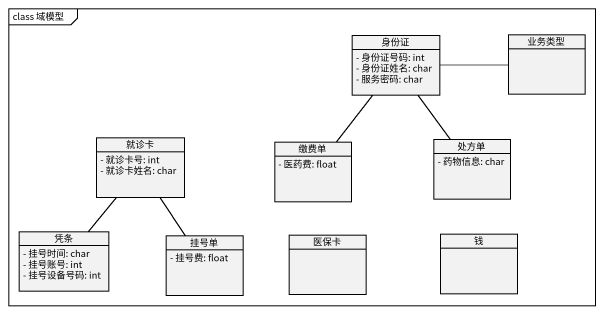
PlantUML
@startuml
mainframe class 域模型
hide circle
hide empty members
skinparam classAttributeIconSize 0
class 身份证 {
  - 身份证号码: int
  - 身份证姓名: char
  - 服务密码: char
}
class 业务类型
class 就诊卡 {
  - 就诊卡号: int
  - 就诊卡姓名: char
}
class 缴费单 {
  - 医药费: float
}
class 处方单 {
  - 药物信息: char
}
class 凭条 {
  - 挂号时间: char
  - 挂号账号: int
  - 挂号设备号码: int
}
class 挂号单 {
  - 挂号费: float
}
class 医保卡
class 钱
身份证 -right- 业务类型
身份证 -- 缴费单
身份证 -- 处方单
就诊卡 -- 凭条
就诊卡 -- 挂号单
@enduml
